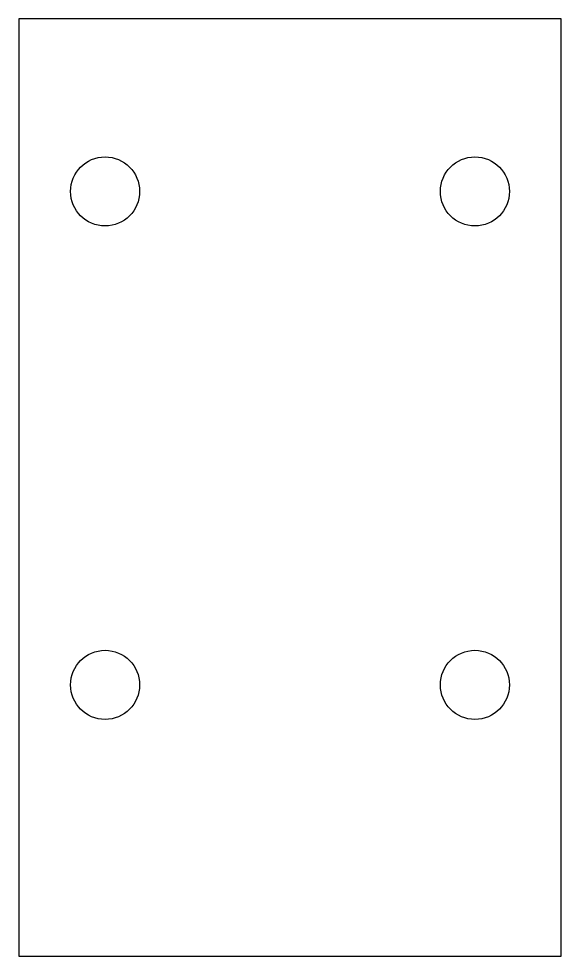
# Model space of a CAD drawing. Header units: inches. Extents: x 1 to 111, y 0 to 190.
import ezdxf

# ---------------------------------------------------------------- set-up
doc = ezdxf.new("R2010")
doc.units = ezdxf.units.IN
doc.header["$MEASUREMENT"] = 0
doc.layers.add('dim 1', color=7, linetype='Continuous', lineweight=9)

msp = doc.modelspace()

# ---------------------------------------------------------------- linework, layer by layer
at = {"layer": 'dim 1', "lineweight": 30}
msp.add_lwpolyline([(0.94, 0), (110.94, 0), (110.94, 190), (0.94, 190)], close=True, dxfattribs=at)
for centre in [(18.44, 155), (93.44, 155), (18.44, 55), (93.44, 55)]:
    msp.add_circle(centre, 7, dxfattribs=at)

doc.saveas('drawing.dxf')
